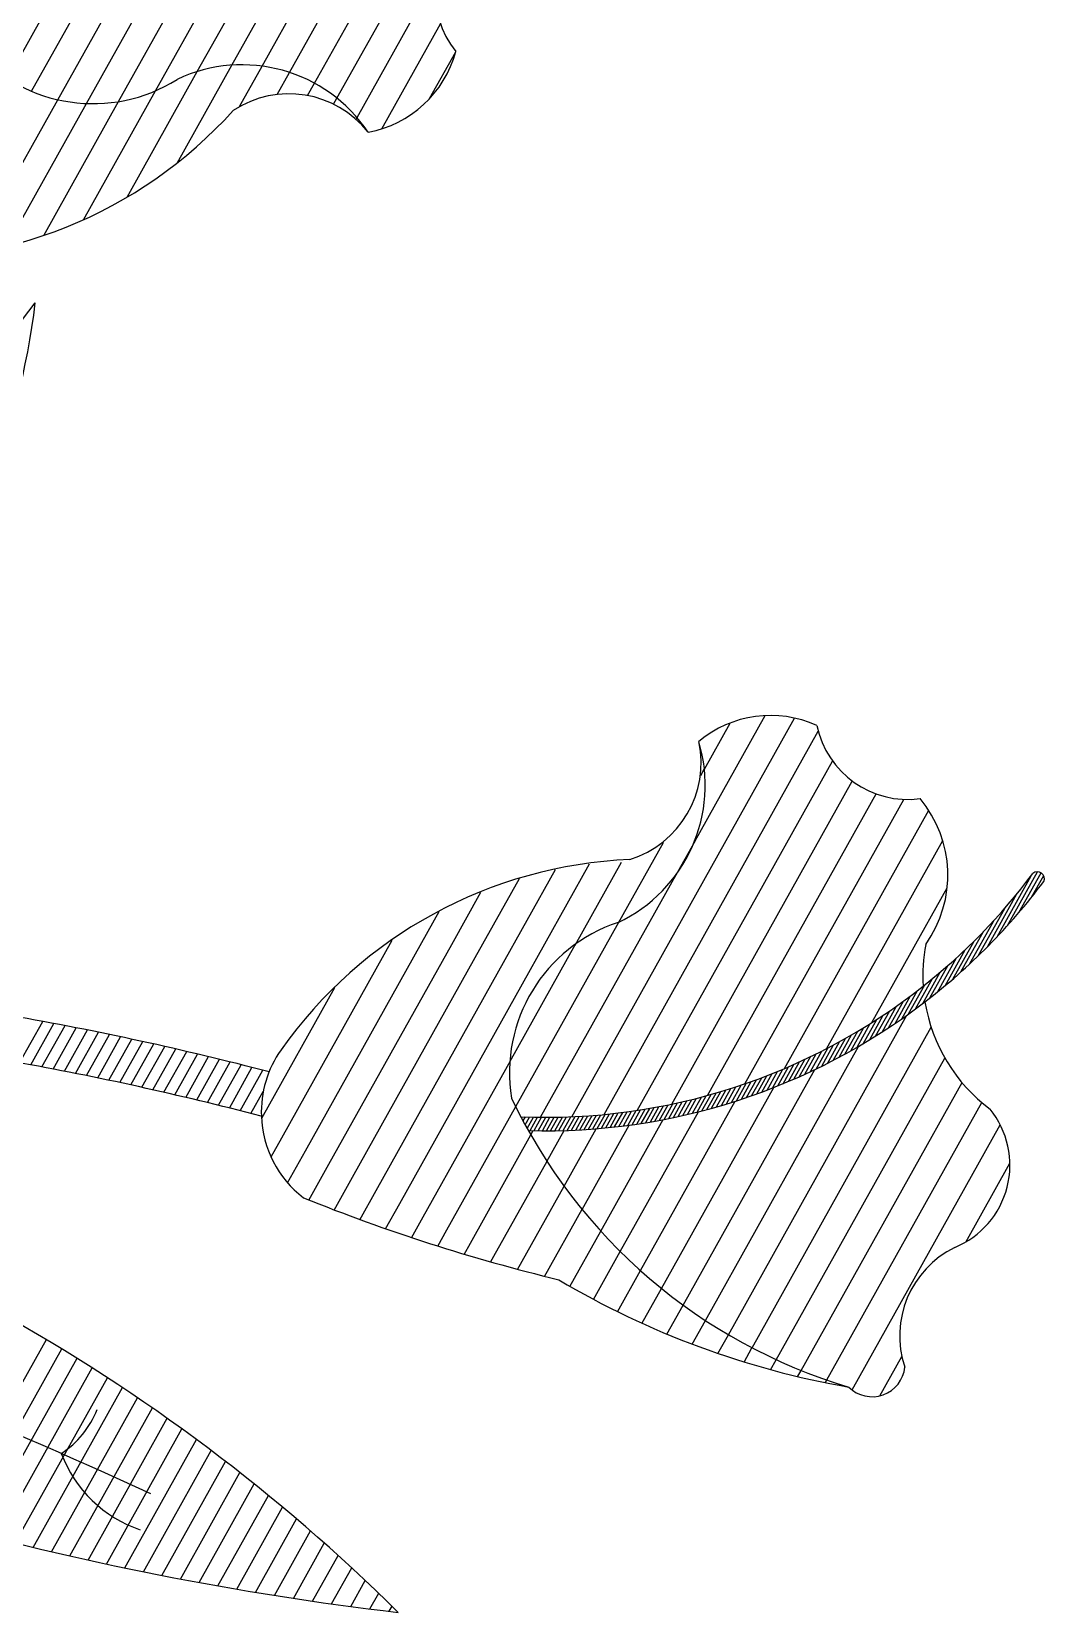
# Model space of a CAD drawing. Header units: inches. Extents: x 9636 to 21597, y -10243 to 557.
# Drawn here: x 14882.521 to 14885.682, y -8724.455 to -8719.521 of the extents above; entities that cross this region are included whole.
import ezdxf

# ---------------------------------------------------------------- set-up
doc = ezdxf.new("R2010")
doc.units = ezdxf.units.IN
doc.header["$MEASUREMENT"] = 0
for name, color, linetype in [('vflor', 10, 'Continuous'), ('vflor2', 50, 'Continuous'), ('vfolha', 72, 'Continuous'), ('vfolha3', 86, 'Continuous')]:
    doc.layers.add(name, color=color, linetype=linetype)

# ---------------------------------------------------------------- blocks, each defined once
blk = doc.blocks.new('FF')
at = {"layer": 'vflor', "color": 252, "linetype": 'Continuous', "lineweight": -3, "true_color": 0x939598}
for p, q in [((14882.793, -8719.7397), (14883.2934, -8718.8441)), ((14882.9084, -8719.7059), (14883.4063, -8718.8147)), ((14883.0383, -8719.6461), (14883.4814, -8718.8531)), ((14882.6931, -8719.7458), (14883.1752, -8718.883)), ((14883.146, -8719.6261), (14883.5578, -8718.889)), ((14882.6033, -8719.7339), (14883.0503, -8718.9338)), ((14883.2407, -8719.6292), (14883.6421, -8718.9108)), ((14883.3263, -8719.6488), (14883.7168, -8718.9499)), ((14882.5215, -8719.7076), (14882.9167, -8719.0002)), ((14883.404, -8719.6824), (14883.7819, -8719.006)), ((14882.4469, -8719.6684), (14882.7707, -8719.0887)), ((14883.4743, -8719.7292), (14883.836, -8719.082)), ((14883.537, -8719.7898), (14883.7876, -8719.3413)), ((14883.6138, -8719.8251), (14883.7971, -8719.497)), ((14883.7631, -8719.7305), (14883.8446, -8719.5847)), ((14882.9752, -8719.9317), (14883.146, -8719.6261)), ((14883.1701, -8719.7556), (14883.2407, -8719.6292)), ((14882.8192, -8720.0383), (14883.0383, -8719.6461)), ((14883.2879, -8719.7175), (14883.3263, -8719.6488)), ((14883.3825, -8719.7209), (14883.404, -8719.6824)), ((14882.3352, -8720.2136), (14882.6033, -8719.7339)), ((14882.5597, -8720.1574), (14882.793, -8719.7397)), ((14882.6834, -8720.1085), (14882.9084, -8719.7059)), ((14883.4638, -8719.7481), (14883.4743, -8719.7292)), ((14882.4442, -8720.1912), (14882.6931, -8719.7458)), ((14883.5338, -8719.7954), (14883.537, -8719.7898)), ((14884.2073, -8722.9077), (14884.9023, -8721.6637)), ((14884.5865, -8722.0563), (14884.8102, -8721.656)), ((14884.3077, -8722.9008), (14884.976, -8721.7046)), ((14884.6206, -8721.8226), (14884.7006, -8721.6793)), ((14884.4113, -8722.8879), (14885.0205, -8721.7977)), ((14884.5187, -8722.8684), (14885.0821, -8721.8602)), ((14884.6093, -8721.8428), (14884.6215, -8721.821)), ((14884.6304, -8722.8412), (14885.1562, -8721.9002)), ((14884.7472, -8722.8049), (14885.2431, -8721.9174)), ((14884.8702, -8722.7575), (14885.3206, -8721.9514)), ((14884.3522, -8722.3029), (14884.4927, -8722.0515)), ((14884.5283, -8722.1605), (14884.5925, -8722.0455)), ((14885.0012, -8722.6956), (14885.3643, -8722.0458)), ((14883.9793, -8722.4523), (14884.1562, -8722.1357)), ((14884.0528, -8722.4933), (14884.2624, -8722.1183)), ((14884.1098, -8722.9094), (14884.5347, -8722.149)), ((14884.217, -8722.3722), (14884.3617, -8722.1132)), ((14883.8322, -8722.3701), (14883.9234, -8722.2069)), ((14883.9058, -8722.4112), (14884.0435, -8722.1646)), ((14885.1435, -8722.6137), (14885.3782, -8722.1938)), ((14883.7587, -8722.329), (14883.7931, -8722.2674)), ((14884.0319, -8722.8763), (14884.3536, -8722.3005)), ((14883.3022, -8722.9733), (14883.6469, -8722.3564)), ((14883.3757, -8723.0144), (14883.7587, -8722.329)), ((14883.4493, -8723.0554), (14883.8322, -8722.3701)), ((14884.0137, -8722.7361), (14884.2189, -8722.3688)), ((14883.5228, -8723.0965), (14883.9058, -8722.4112)), ((14883.5963, -8723.1376), (14883.9793, -8722.4523)), ((14883.2398, -8722.9122), (14883.4675, -8722.5046)), ((14883.6699, -8723.1787), (14884.0528, -8722.4933)), ((14884.6957, -8723.5879), (14885.2528, -8722.5908)), ((14884.7694, -8723.6287), (14885.3283, -8722.6285)), ((14884.624, -8723.5435), (14885.1019, -8722.6882)), ((14883.7434, -8723.2198), (14884.0152, -8722.7334)), ((14884.8451, -8723.6659), (14885.371, -8722.7247)), ((14884.5544, -8723.4953), (14884.9648, -8722.7608)), ((14884.9229, -8723.6994), (14885.4246, -8722.8014)), ((14884.4869, -8723.4435), (14884.8373, -8722.8164)), ((14883.817, -8723.2609), (14884.0322, -8722.8757)), ((14884.3583, -8723.3283), (14884.6019, -8722.8922)), ((14884.4215, -8723.3878), (14884.7168, -8722.8594)), ((14885.0027, -8723.7292), (14885.4864, -8722.8635)), ((14884.079, -8722.9646), (14884.0865, -8722.9511)), ((14884.1294, -8723.0471), (14884.1833, -8722.9507)), ((14884.1827, -8723.1244), (14884.2829, -8722.9452)), ((14884.2388, -8723.1968), (14884.3856, -8722.9341)), ((14884.2973, -8723.2647), (14884.4917, -8722.9167)), ((14885.0818, -8723.7604), (14885.544, -8722.9331)), ((14883.2689, -8723.0328), (14883.3022, -8722.9733)), ((14883.8905, -8723.302), (14884.0793, -8722.9641)), ((14883.3202, -8723.1138), (14883.3757, -8723.0144)), ((14883.964, -8723.3431), (14884.1296, -8723.0467)), ((14883.3863, -8723.1681), (14883.4493, -8723.0554)), ((14883.4655, -8723.1991), (14883.5228, -8723.0965)), ((14885.4362, -8723.2988), (14885.5739, -8723.0523)), ((14883.5453, -8723.229), (14883.5963, -8723.1376)), ((14884.0376, -8723.3841), (14884.1829, -8723.1241)), ((14883.6257, -8723.2578), (14883.6699, -8723.1787)), ((14884.1216, -8723.4064), (14884.2389, -8723.1966)), ((14883.7068, -8723.2854), (14883.7434, -8723.2198)), ((14883.7885, -8723.3119), (14883.817, -8723.2609)), ((14884.2009, -8723.4372), (14884.2974, -8723.2646)), ((14883.8708, -8723.3373), (14883.8905, -8723.302)), ((14883.9537, -8723.3615), (14883.964, -8723.3431)), ((14884.2746, -8723.478), (14884.3583, -8723.3283)), ((14884.0374, -8723.3845), (14884.0376, -8723.3841)), ((14884.3496, -8723.5165), (14884.4215, -8723.3879)), ((14884.4259, -8723.5527), (14884.4868, -8723.4436)), ((14884.5035, -8723.5865), (14884.5543, -8723.4956)), ((14884.5824, -8723.6179), (14884.6239, -8723.5437)), ((14884.6627, -8723.647), (14884.6955, -8723.5883)), ((14884.7443, -8723.6736), (14884.7691, -8723.6292)), ((14884.8273, -8723.6977), (14884.8448, -8723.6664)), ((14885.168, -8723.7789), (14885.2368, -8723.6556)), ((14884.9117, -8723.7193), (14884.9225, -8723.7)), ((14884.9976, -8723.7383), (14885.0024, -8723.7299))]:
    blk.add_line(p, q, dxfattribs=at)
at = {"layer": 'vflor', "color": 252, "lineweight": -3, "true_color": 0x939598}
for centre, radius, start, end in [((14884.0707, -8719.4021), 0.2895, 132.7869, 218.774), ((14882.713, -8719.2527), 0.4935, 221.1765, 302.1752), ((14883.5075, -8719.492), 0.3496, 280.5868, 344.8468), ((14883.1781, -8720.0981), 0.4731, 33.6906, 115.3167), ((14883.324, -8720.0307), 0.3152, 38.2166, 123.344), ((14882.107, -8718.8283), 1.404, 265.6407, 318.0226), ((14884.8273, -8722.0052), 0.3496, 65.6106, 129.8707), ((14885.2552, -8721.6281), 0.2895, 191.6835, 277.6705), ((14884.1502, -8721.8733), 0.4731, 295.1407, 16.7669), ((14884.2951, -8721.8037), 0.3152, 287.1134, 12.2409), ((14885.0073, -8722.1538), 0.373, 324.5499, 39.7976), ((14884.4476, -8723.5077), 1.404, 92.4349, 144.8168), ((14884.506, -8722.7702), 0.4935, 108.2823, 189.281), ((14885.8233, -8722.466), 0.521, 169.4042, 183.7693), ((14885.8233, -8722.466), 0.521, 189.19, 233.339), ((14883.5757, -8722.8935), 0.3375, 144.7621, 182.1498), ((14885.5583, -8722.1178), 1.7046, 205.4334, 253.4042), ((14885.2959, -8723.0587), 0.2781, 292.4252, 38.936), ((14883.5757, -8722.8935), 0.3375, 182.1498, 232.3143), ((14885.524, -8717.8205), 5.7583, 248.02682, 256.36417), ((14885.5368, -8723.5913), 0.3068, 116.071, 198.5651), ((14885.5292, -8721.1229), 2.668, 239.283, 260.1207), ((14885.1442, -8723.6795), 0.1022, 224.651, 354.6387)]:
    blk.add_arc(centre, radius, start, end, dxfattribs=at)
at = {"layer": 'vflor2', "color": 252, "linetype": 'Continuous', "lineweight": -3, "true_color": 0x939598}
for p, q in [((14885.534, -8722.3463), (14885.6403, -8722.156)), ((14885.5665, -8722.3112), (14885.6603, -8722.1433)), ((14885.6018, -8722.2709), (14885.6714, -8722.1465)), ((14885.6416, -8722.2229), (14885.6793, -8722.1553)), ((14885.475, -8722.4059), (14885.5578, -8722.2576)), ((14885.5036, -8722.3776), (14885.5959, -8722.2125)), ((14885.4476, -8722.4319), (14885.5236, -8722.2959)), ((14885.4213, -8722.4559), (14885.4919, -8722.3295)), ((14885.3715, -8722.4991), (14885.4342, -8722.3868)), ((14885.396, -8722.4782), (14885.4623, -8722.3595)), ((14885.3018, -8722.5547), (14885.3566, -8722.4566)), ((14885.3244, -8722.5372), (14885.3815, -8722.435)), ((14885.3476, -8722.5187), (14885.4073, -8722.4118)), ((14885.2579, -8722.5871), (14885.3089, -8722.4959)), ((14885.2796, -8722.5713), (14885.3324, -8722.4768)), ((14885.1952, -8722.6304), (14885.2418, -8722.547)), ((14885.2157, -8722.6166), (14885.2636, -8722.5308)), ((14885.2366, -8722.6022), (14885.286, -8722.5138)), ((14885.116, -8722.6799), (14885.1583, -8722.6043)), ((14885.1354, -8722.6683), (14885.1786, -8722.5909)), ((14885.155, -8722.6562), (14885.1993, -8722.5769)), ((14885.1749, -8722.6435), (14885.2203, -8722.5623)), ((14885.0409, -8722.7223), (14885.0799, -8722.6524)), ((14885.0593, -8722.7123), (14885.0991, -8722.6411)), ((14885.078, -8722.7019), (14885.1186, -8722.6293)), ((14885.0969, -8722.6911), (14885.1383, -8722.617)), ((14884.9515, -8722.7671), (14884.9875, -8722.7027)), ((14884.969, -8722.7588), (14885.0055, -8722.6934)), ((14884.9867, -8722.7501), (14885.0238, -8722.6837)), ((14885.0046, -8722.7412), (14885.0423, -8722.6737)), ((14885.0226, -8722.7319), (14885.061, -8722.6632)), ((14884.8495, -8722.8116), (14884.8827, -8722.7521)), ((14884.8661, -8722.8048), (14884.8997, -8722.7446)), ((14884.8829, -8722.7978), (14884.917, -8722.7368)), ((14884.8998, -8722.7905), (14884.9343, -8722.7288)), ((14884.9169, -8722.783), (14884.9519, -8722.7204)), ((14884.9341, -8722.7752), (14884.9696, -8722.7117)), ((14884.7362, -8722.853), (14884.767, -8722.798)), ((14884.7521, -8722.8477), (14884.7832, -8722.7921)), ((14884.768, -8722.8422), (14884.7994, -8722.786)), ((14884.7841, -8722.8365), (14884.8158, -8722.7797)), ((14884.8002, -8722.8306), (14884.8323, -8722.7732)), ((14884.8165, -8722.8245), (14884.849, -8722.7664)), ((14884.8329, -8722.8181), (14884.8657, -8722.7594)), ((14884.5682, -8722.9004), (14884.5962, -8722.8503)), ((14884.5831, -8722.8969), (14884.6113, -8722.8464)), ((14884.598, -8722.8932), (14884.6264, -8722.8423)), ((14884.613, -8722.8894), (14884.6417, -8722.8381)), ((14884.6281, -8722.8854), (14884.657, -8722.8337)), ((14884.6433, -8722.8813), (14884.6724, -8722.8291)), ((14884.6585, -8722.877), (14884.6879, -8722.8244)), ((14884.6739, -8722.8725), (14884.7035, -8722.8195)), ((14884.6893, -8722.8679), (14884.7192, -8722.8144)), ((14884.7049, -8722.8631), (14884.735, -8722.8091)), ((14884.7205, -8722.8582), (14884.751, -8722.8036)), ((14884.2726, -8722.946), (14884.2973, -8722.9017)), ((14884.2861, -8722.9449), (14884.3109, -8722.9004)), ((14884.2996, -8722.9437), (14884.3245, -8722.8991)), ((14884.3131, -8722.9425), (14884.3382, -8722.8976)), ((14884.3268, -8722.9411), (14884.352, -8722.896)), ((14884.3405, -8722.9396), (14884.3658, -8722.8943)), ((14884.3542, -8722.938), (14884.3797, -8722.8924)), ((14884.368, -8722.9363), (14884.3936, -8722.8905)), ((14884.3819, -8722.9346), (14884.4077, -8722.8885)), ((14884.3958, -8722.9326), (14884.4217, -8722.8863)), ((14884.4098, -8722.9306), (14884.4359, -8722.884)), ((14884.4239, -8722.9285), (14884.4501, -8722.8816)), ((14884.438, -8722.9262), (14884.4644, -8722.8791)), ((14884.4522, -8722.9239), (14884.4787, -8722.8764)), ((14884.4664, -8722.9214), (14884.4931, -8722.8736)), ((14884.4808, -8722.9188), (14884.5076, -8722.8707)), ((14884.4952, -8722.9161), (14884.5222, -8722.8677)), ((14884.5096, -8722.9132), (14884.5369, -8722.8645)), ((14884.5242, -8722.9102), (14884.5516, -8722.8611)), ((14884.5388, -8722.9071), (14884.5664, -8722.8577)), ((14884.5535, -8722.9038), (14884.5813, -8722.8541)), ((14884.0487, -8722.9092), (14884.0494, -8722.908)), ((14884.0549, -8722.921), (14884.062, -8722.9084)), ((14884.0612, -8722.9328), (14884.0746, -8722.9088)), ((14884.0676, -8722.9444), (14884.0873, -8722.9091)), ((14884.0768, -8722.9509), (14884.1001, -8722.9093)), ((14884.0896, -8722.9512), (14884.1129, -8722.9094)), ((14884.1023, -8722.9514), (14884.1257, -8722.9095)), ((14884.1151, -8722.9515), (14884.1386, -8722.9094)), ((14884.128, -8722.9515), (14884.1515, -8722.9093)), ((14884.1409, -8722.9515), (14884.1645, -8722.9091)), ((14884.1538, -8722.9513), (14884.1776, -8722.9088)), ((14884.1668, -8722.9511), (14884.1907, -8722.9084)), ((14884.1798, -8722.9508), (14884.2038, -8722.9079)), ((14884.1929, -8722.9504), (14884.217, -8722.9073)), ((14884.2061, -8722.9499), (14884.2302, -8722.9066)), ((14884.2193, -8722.9493), (14884.2435, -8722.9058)), ((14884.2325, -8722.9486), (14884.2569, -8722.905)), ((14884.2458, -8722.9478), (14884.2703, -8722.904)), ((14884.2592, -8722.9469), (14884.2838, -8722.9029))]:
    blk.add_line(p, q, dxfattribs=at)
at = {"layer": 'vflor2', "color": 252, "lineweight": -3, "true_color": 0x939598}
for centre, radius, start, end in [((14884.1258, -8721.0106), 1.8989, 308.3275, 323.1797), ((14885.66, -8722.1648), 0.0215, 335.1088, 131.2505), ((14884.1258, -8721.0106), 1.9409, 307.5599, 323.1797), ((14884.1258, -8721.0106), 1.8989, 267.6509, 308.3275), ((14884.1258, -8721.0106), 1.9409, 268.3873, 307.5599)]:
    blk.add_arc(centre, radius, start, end, dxfattribs=at)
at = {"layer": 'vfolha', "color": 252, "linetype": 'Continuous', "lineweight": -3, "true_color": 0x939598}
for p, q in [((14882.2454, -8724.1794), (14882.5674, -8723.603)), ((14882.3013, -8724.1945), (14882.6155, -8723.6321)), ((14882.3573, -8724.2092), (14882.6633, -8723.6616)), ((14882.4136, -8724.2237), (14882.7109, -8723.6916)), ((14882.47, -8724.2378), (14882.7582, -8723.7221)), ((14882.5266, -8724.2516), (14882.8052, -8723.7531)), ((14882.5834, -8724.2651), (14882.852, -8723.7846)), ((14882.6404, -8724.2783), (14882.8984, -8723.8165)), ((14882.6975, -8724.2912), (14882.9446, -8723.8489)), ((14882.7549, -8724.3037), (14882.9906, -8723.8818)), ((14882.8124, -8724.3159), (14883.0362, -8723.9153)), ((14882.8701, -8724.3278), (14883.0816, -8723.9491)), ((14882.928, -8724.3393), (14883.1268, -8723.9835)), ((14882.986, -8724.3505), (14883.1716, -8724.0184)), ((14883.0443, -8724.3614), (14883.2162, -8724.0538)), ((14883.1027, -8724.3719), (14883.2604, -8724.0897)), ((14883.1614, -8724.3821), (14883.3045, -8724.126)), ((14883.2202, -8724.392), (14883.3482, -8724.1629)), ((14883.2792, -8724.4015), (14883.3916, -8724.2003)), ((14883.3384, -8724.4107), (14883.4348, -8724.2382)), ((14883.3978, -8724.4195), (14883.4776, -8724.2766)), ((14883.4574, -8724.4279), (14883.5202, -8724.3155)), ((14883.5172, -8724.4361), (14883.5625, -8724.355)), ((14883.5772, -8724.4438), (14883.6045, -8724.395)), ((14883.6374, -8724.4512), (14883.6462, -8724.4355))]:
    blk.add_line(p, q, dxfattribs=at)
at = {"layer": 'vfolha', "color": 252, "lineweight": -3, "true_color": 0x939598}
for centre, radius, start, end in [((14880.1078, -8718.5384), 3.0379, 303.2764, 322.9676), ((14880.1237, -8720.0716), 2.4275, 323.9019, 352.986), ((14874.9722, -8741.2891), 18.9406, 65.27937, 75.45372), ((14879.6145, -8728.5451), 5.757, 45.27791, 60.92562), ((14882.4557, -8723.715), 0.2905, 303.0174, 338.417), ((14882.9882, -8723.818), 0.3997, 200.5963, 251.3494), ((14884.7814, -8714.8925), 9.6269, 254.34071, 263.34396)]:
    blk.add_arc(centre, radius, start, end, dxfattribs=at)
at = {"layer": 'vfolha3', "color": 252, "linetype": 'Continuous', "lineweight": -3, "true_color": 0x939598}
for p, q in [((14882.4838, -8722.7394), (14882.556, -8722.6102)), ((14882.5189, -8722.7458), (14882.591, -8722.6167)), ((14882.5538, -8722.7523), (14882.6259, -8722.6234)), ((14882.5887, -8722.7589), (14882.6607, -8722.6301)), ((14882.6236, -8722.7656), (14882.6954, -8722.637)), ((14882.6583, -8722.7725), (14882.7301, -8722.644)), ((14882.693, -8722.7795), (14882.7647, -8722.6511)), ((14882.7277, -8722.7865), (14882.7993, -8722.6584)), ((14882.7623, -8722.7937), (14882.8338, -8722.6657)), ((14882.7968, -8722.801), (14882.8682, -8722.6732)), ((14882.8312, -8722.8085), (14882.9026, -8722.6807)), ((14882.8656, -8722.816), (14882.9369, -8722.6884)), ((14882.8999, -8722.8237), (14882.9711, -8722.6962)), ((14882.9342, -8722.8315), (14883.0053, -8722.7041)), ((14882.9684, -8722.8393), (14883.0394, -8722.7121)), ((14883.0025, -8722.8473), (14883.0735, -8722.7202)), ((14883.0366, -8722.8555), (14883.1075, -8722.7285)), ((14883.0706, -8722.8637), (14883.1414, -8722.7368)), ((14883.1045, -8722.872), (14883.1753, -8722.7453)), ((14883.1384, -8722.8805), (14883.2091, -8722.7538)), ((14883.1722, -8722.889), (14883.2429, -8722.7625)), ((14883.2059, -8722.8977), (14883.2444, -8722.8289))]:
    blk.add_line(p, q, dxfattribs=at)
at = {"layer": 'vfolha3', "color": 252, "lineweight": -3, "true_color": 0x939598}
for centre, radius, start, end in [((14880.7277, -8732.4788), 10.0365, 75.37108, 80.08134), ((14880.7342, -8732.4479), 9.8648, 75.30166, 79.86568)]:
    blk.add_arc(centre, radius, start, end, dxfattribs=at)

msp = doc.modelspace()

# ---------------------------------------------------------------- block references
at = {"color": 18, "true_color": 0x000000}
msp.add_blockref('FF', (0, 0), dxfattribs=at)

doc.saveas('drawing.dxf')
